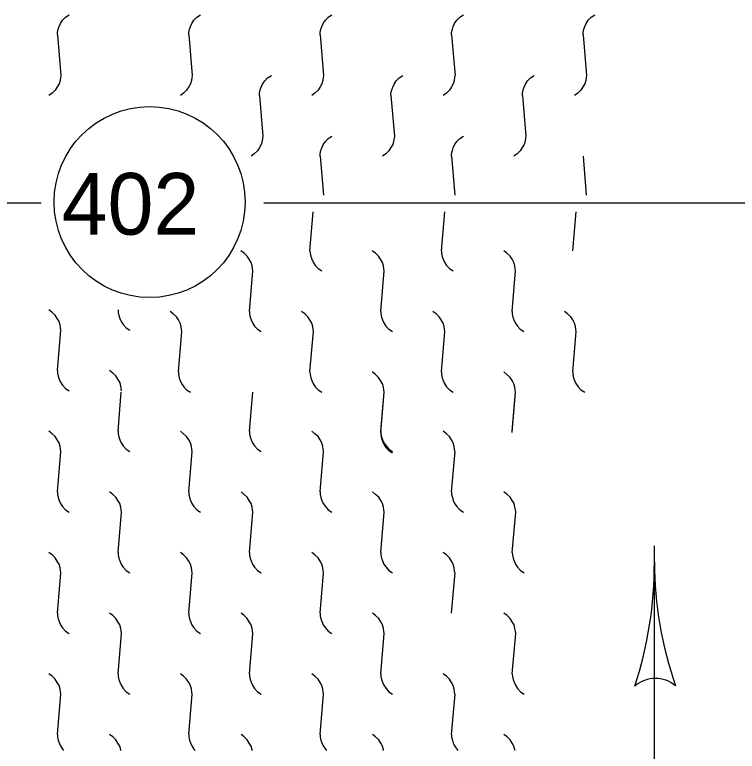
# Model space of a CAD drawing. Extents: x 503 to 668, y 444 to 544.
# Drawn here: x 631.66 to 639.86, y 504.6 to 512.96 of the extents above; entities that cross this region are included whole.
import ezdxf

# ---------------------------------------------------------------- set-up
doc = ezdxf.new("R2010")
doc.units = 0
doc.layers.add('Level 1', color=7, linetype='Continuous')
doc.layers.add('Level 2', color=7, linetype='Continuous')

msp = doc.modelspace()

# ---------------------------------------------------------------- linework, layer by layer
at = {"layer": 'Level 1'}
for centre, radius, start, end in [((634.5182, 506.7178), 4.4041, 341.72734, 0.37407), ((643.3262, 506.7762), 4.4041, 180.36795, 180.38018), ((643.3262, 506.7762), 4.4041, 180.38018, 199.04896), ((638.9328, 505.0723), 0.3523, 49.15477, 131.27147)]:
    msp.add_arc(centre, radius, start, end, dxfattribs=at)
at = {"layer": 'Level 2'}
for p, q in [((632.1473, 512.727), (632.1855, 512.2681)), ((633.6387, 512.727), (633.677, 512.2681)), ((635.1302, 512.727), (635.1685, 512.2681)), ((636.6217, 512.727), (636.66, 512.2681)), ((638.1136, 512.727), (638.1519, 512.2681)), ((634.4418, 512.0386), (634.4801, 511.5797)), ((635.9333, 512.0386), (635.9716, 511.5797)), ((637.4248, 512.0386), (637.4631, 511.5797)), ((635.1302, 511.3503), (635.1672, 510.9076)), ((636.6217, 511.3503), (636.6587, 510.9076)), ((638.1132, 511.3503), (638.1502, 510.9076)), ((631.3541, 510.8226), (631.9633, 510.8226)), ((634.4906, 510.8226), (647.9815, 510.8226)), ((635.0143, 510.2787), (635.0513, 510.7214)), ((636.5058, 510.2787), (636.5428, 510.7214)), ((637.9973, 510.2787), (638.0343, 510.7214)), ((634.326, 509.5903), (634.3643, 510.0492)), ((635.8174, 509.5903), (635.8557, 510.0492)), ((637.3089, 509.5903), (637.3472, 510.0492)), ((632.1473, 508.9181), (632.1855, 509.3771)), ((633.5229, 508.9019), (633.5611, 509.3608)), ((635.0143, 508.9019), (635.0526, 509.3608)), ((636.5058, 508.9019), (636.5441, 509.3608)), ((637.9977, 508.9019), (638.036, 509.3608)), ((632.8356, 508.2298), (632.8726, 508.6725)), ((634.3271, 508.2298), (634.3641, 508.6725)), ((635.8174, 508.2136), (635.8557, 508.6725)), ((635.8186, 508.2298), (635.8556, 508.6725)), ((637.3089, 508.2136), (637.3472, 508.6725)), ((637.3101, 508.2298), (637.3471, 508.6725)), ((632.1473, 507.5414), (632.1855, 508.0003)), ((633.6387, 507.5414), (633.677, 508.0003)), ((635.1302, 507.5414), (635.1685, 508.0003)), ((636.6217, 507.5414), (636.66, 508.0003)), ((632.8356, 506.853), (632.8739, 507.3119)), ((634.3271, 506.853), (634.3654, 507.3119)), ((635.8186, 506.853), (635.8569, 507.3119)), ((637.3105, 506.853), (637.3488, 507.3119)), ((638.9222, 503.7245), (638.9222, 506.9294)), ((632.1473, 506.1646), (632.1855, 506.6236)), ((633.6387, 506.1646), (633.677, 506.6236)), ((635.1302, 506.1646), (635.1685, 506.6236)), ((636.6217, 506.1646), (636.66, 506.6236)), ((632.8356, 505.4763), (632.8739, 505.9352)), ((634.3271, 505.4763), (634.3654, 505.9352)), ((635.8186, 505.4763), (635.8569, 505.9352)), ((637.3105, 505.4763), (637.3488, 505.9352)), ((632.1473, 504.7879), (632.1855, 505.2468)), ((633.6387, 504.7879), (633.677, 505.2468)), ((635.1302, 504.7879), (635.1685, 505.2468)), ((636.6217, 504.7879), (636.66, 505.2468))]:
    msp.add_line(p, q, dxfattribs=at)
for points in [[(632.1473, 512.727), (632.1474, 512.7561), (632.1556, 512.7917), (632.1665, 512.8231), (632.1815, 512.8574), (632.2062, 512.8942), (632.239, 512.9298), (632.2809, 512.9565)], [(633.6387, 512.727), (633.6389, 512.7561), (633.6471, 512.7917), (633.658, 512.8231), (633.673, 512.8574), (633.6977, 512.8942), (633.7305, 512.9298), (633.7724, 512.9565)], [(635.1302, 512.727), (635.1304, 512.7561), (635.1385, 512.7917), (635.1494, 512.8231), (635.1645, 512.8574), (635.1892, 512.8942), (635.222, 512.9298), (635.2639, 512.9565)], [(636.6217, 512.727), (636.6218, 512.7561), (636.63, 512.7917), (636.6409, 512.8231), (636.656, 512.8574), (636.6806, 512.8942), (636.7135, 512.9298), (636.7553, 512.9565)], [(638.1136, 512.727), (638.1137, 512.7561), (638.1219, 512.7917), (638.1328, 512.8231), (638.1479, 512.8574), (638.1725, 512.8942), (638.2054, 512.9298), (638.2473, 512.9565)], [(632.1854, 512.2681), (632.1815, 512.243), (632.1775, 512.2116), (632.1665, 512.1719), (632.146, 512.1363), (632.1227, 512.0994), (632.0872, 512.0666), (632.0515, 512.0386)], [(633.6769, 512.2681), (633.673, 512.243), (633.669, 512.2116), (633.658, 512.1719), (633.6374, 512.1363), (633.6142, 512.0994), (633.5786, 512.0666), (633.5429, 512.0386)], [(634.4418, 512.0386), (634.442, 512.0678), (634.4502, 512.1033), (634.4611, 512.1347), (634.4761, 512.169), (634.5008, 512.2059), (634.5336, 512.2414), (634.5755, 512.2681)], [(635.1684, 512.2681), (635.1645, 512.243), (635.1605, 512.2116), (635.1494, 512.1719), (635.1289, 512.1363), (635.1057, 512.0994), (635.0701, 512.0666), (635.0344, 512.0386)], [(635.9333, 512.0386), (635.9335, 512.0678), (635.9416, 512.1033), (635.9525, 512.1347), (635.9676, 512.169), (635.9923, 512.2059), (636.0251, 512.2414), (636.067, 512.2681)], [(636.6598, 512.2681), (636.656, 512.243), (636.6519, 512.2116), (636.6409, 512.1719), (636.6204, 512.1363), (636.5972, 512.0994), (636.5616, 512.0666), (636.5259, 512.0386)], [(637.4248, 512.0386), (637.4249, 512.0678), (637.4331, 512.1033), (637.444, 512.1347), (637.4591, 512.169), (637.4837, 512.2059), (637.5166, 512.2414), (637.5585, 512.2681)], [(638.1517, 512.2681), (638.1479, 512.243), (638.1439, 512.2116), (638.1328, 512.1719), (638.1123, 512.1363), (638.0891, 512.0994), (638.0535, 512.0666), (638.0178, 512.0386)], [(634.48, 511.5797), (634.4761, 511.5546), (634.4721, 511.5232), (634.4611, 511.4835), (634.4405, 511.4479), (634.4173, 511.4111), (634.3817, 511.3782), (634.346, 511.3503)], [(635.1302, 511.3503), (635.1304, 511.3794), (635.1385, 511.4149), (635.1494, 511.4463), (635.1645, 511.4806), (635.1892, 511.5175), (635.222, 511.553), (635.2639, 511.5797)], [(635.9715, 511.5797), (635.9676, 511.5546), (635.9636, 511.5232), (635.9525, 511.4835), (635.932, 511.4479), (635.9088, 511.4111), (635.8732, 511.3782), (635.8375, 511.3503)], [(636.6217, 511.3503), (636.6218, 511.3794), (636.63, 511.4149), (636.6409, 511.4463), (636.656, 511.4806), (636.6806, 511.5175), (636.7135, 511.553), (636.7553, 511.5797)], [(637.4629, 511.5797), (637.4591, 511.5546), (637.4551, 511.5232), (637.444, 511.4835), (637.4235, 511.4479), (637.4003, 511.4111), (637.3647, 511.3782), (637.329, 511.3503)], [(634.3641, 510.0492), (634.3602, 510.0743), (634.3562, 510.1057), (634.3452, 510.1455), (634.3247, 510.181), (634.3014, 510.2179), (634.2659, 510.2507), (634.2302, 510.2787)], [(635.0143, 510.2787), (635.0145, 510.2496), (635.0227, 510.214), (635.0336, 510.1826), (635.0486, 510.1483), (635.0733, 510.1115), (635.1061, 510.0759), (635.148, 510.0492)], [(635.8556, 510.0492), (635.8517, 510.0743), (635.8477, 510.1057), (635.8367, 510.1455), (635.8161, 510.181), (635.7929, 510.2179), (635.7574, 510.2507), (635.7216, 510.2787)], [(636.5058, 510.2787), (636.506, 510.2496), (636.5141, 510.214), (636.525, 510.1826), (636.5401, 510.1483), (636.5648, 510.1115), (636.5976, 510.0759), (636.6395, 510.0492)], [(637.3471, 510.0492), (637.3432, 510.0743), (637.3392, 510.1057), (637.3281, 510.1455), (637.3076, 510.181), (637.2844, 510.2179), (637.2488, 510.2507), (637.2131, 510.2787)], [(632.1854, 509.3771), (632.1815, 509.4022), (632.1775, 509.4336), (632.1665, 509.4733), (632.146, 509.5088), (632.1227, 509.5457), (632.0872, 509.5785), (632.0515, 509.6065)], [(632.8356, 509.6065), (632.8358, 509.5774), (632.8439, 509.5418), (632.8548, 509.5104), (632.8699, 509.4762), (632.8946, 509.4393), (632.9274, 509.4037), (632.9693, 509.3771)], [(633.561, 509.3608), (633.5571, 509.3859), (633.5531, 509.4174), (633.5421, 509.4571), (633.5216, 509.4926), (633.4983, 509.5295), (633.4628, 509.5623), (633.4271, 509.5903)], [(634.326, 509.5903), (634.3261, 509.5612), (634.3343, 509.5256), (634.3452, 509.4942), (634.3602, 509.4599), (634.3849, 509.4231), (634.4177, 509.3875), (634.4596, 509.3608)], [(635.0525, 509.3608), (635.0486, 509.3859), (635.0446, 509.4174), (635.0336, 509.4571), (635.013, 509.4926), (634.9898, 509.5295), (634.9542, 509.5623), (634.9185, 509.5903)], [(635.8174, 509.5903), (635.8176, 509.5612), (635.8258, 509.5256), (635.8367, 509.4942), (635.8517, 509.4599), (635.8764, 509.4231), (635.9092, 509.3875), (635.9511, 509.3608)], [(636.544, 509.3608), (636.5401, 509.3859), (636.5361, 509.4174), (636.525, 509.4571), (636.5045, 509.4926), (636.4813, 509.5295), (636.4457, 509.5623), (636.41, 509.5903)], [(637.3089, 509.5903), (637.3091, 509.5612), (637.3172, 509.5256), (637.3281, 509.4942), (637.3432, 509.4599), (637.3679, 509.4231), (637.4007, 509.3875), (637.4426, 509.3608)], [(638.0359, 509.3608), (638.032, 509.3859), (638.028, 509.4174), (638.0169, 509.4571), (637.9964, 509.4926), (637.9732, 509.5295), (637.9376, 509.5623), (637.9019, 509.5903)], [(632.1473, 508.9181), (632.1474, 508.889), (632.1556, 508.8535), (632.1665, 508.8221), (632.1815, 508.7878), (632.2062, 508.7509), (632.239, 508.7154), (632.2809, 508.6887)], [(632.8738, 508.6887), (632.8699, 508.7138), (632.8659, 508.7452), (632.8548, 508.7849), (632.8343, 508.8205), (632.8111, 508.8573), (632.7755, 508.8902), (632.7398, 508.9181)], [(633.5229, 508.9019), (633.523, 508.8728), (633.5312, 508.8373), (633.5421, 508.8058), (633.5571, 508.7716), (633.5818, 508.7347), (633.6146, 508.6991), (633.6565, 508.6725)], [(635.0143, 508.9019), (635.0145, 508.8728), (635.0227, 508.8373), (635.0336, 508.8058), (635.0486, 508.7716), (635.0733, 508.7347), (635.1061, 508.6991), (635.148, 508.6725)], [(635.8556, 508.6725), (635.8517, 508.6976), (635.8477, 508.729), (635.8367, 508.7687), (635.8161, 508.8043), (635.7929, 508.8411), (635.7574, 508.874), (635.7216, 508.9019)], [(636.5058, 508.9019), (636.506, 508.8728), (636.5141, 508.8373), (636.525, 508.8058), (636.5401, 508.7716), (636.5648, 508.7347), (636.5976, 508.6991), (636.6395, 508.6725)], [(637.3471, 508.6725), (637.3432, 508.6976), (637.3392, 508.729), (637.3281, 508.7687), (637.3076, 508.8043), (637.2844, 508.8411), (637.2488, 508.874), (637.2131, 508.9019)], [(637.9977, 508.9019), (637.9979, 508.8728), (638.006, 508.8373), (638.0169, 508.8058), (638.032, 508.7716), (638.0567, 508.7347), (638.0895, 508.6991), (638.1314, 508.6725)], [(632.1854, 508.0003), (632.1815, 508.0254), (632.1775, 508.0568), (632.1665, 508.0965), (632.146, 508.1321), (632.1227, 508.169), (632.0872, 508.2018), (632.0515, 508.2298)], [(632.8356, 508.2298), (632.8358, 508.2007), (632.8439, 508.1651), (632.8548, 508.1337), (632.8699, 508.0994), (632.8946, 508.0625), (632.9274, 508.027), (632.9693, 508.0003)], [(633.6769, 508.0003), (633.673, 508.0254), (633.669, 508.0568), (633.658, 508.0965), (633.6374, 508.1321), (633.6142, 508.169), (633.5786, 508.2018), (633.5429, 508.2298)], [(634.3271, 508.2298), (634.3273, 508.2007), (634.3354, 508.1651), (634.3463, 508.1337), (634.3614, 508.0994), (634.3861, 508.0625), (634.4189, 508.027), (634.4608, 508.0003)], [(635.1684, 508.0003), (635.1645, 508.0254), (635.1605, 508.0568), (635.1494, 508.0965), (635.1289, 508.1321), (635.1057, 508.169), (635.0701, 508.2018), (635.0344, 508.2298)], [(635.8186, 508.2298), (635.8187, 508.2007), (635.8269, 508.1651), (635.8378, 508.1337), (635.8529, 508.0994), (635.8775, 508.0625), (635.9104, 508.027), (635.9522, 508.0003)], [(636.6598, 508.0003), (636.656, 508.0254), (636.6519, 508.0568), (636.6409, 508.0965), (636.6204, 508.1321), (636.5972, 508.169), (636.5616, 508.2018), (636.5259, 508.2298)], [(635.8174, 508.2136), (635.8176, 508.1844), (635.8258, 508.1489), (635.8367, 508.1175), (635.8517, 508.0832), (635.8764, 508.0463), (635.9092, 508.0108), (635.9511, 507.9841)], [(632.1473, 507.5414), (632.1474, 507.5123), (632.1556, 507.4767), (632.1665, 507.4453), (632.1815, 507.411), (632.2062, 507.3742), (632.239, 507.3386), (632.2809, 507.3119)], [(632.8738, 507.3119), (632.8699, 507.337), (632.8659, 507.3684), (632.8548, 507.4082), (632.8343, 507.4437), (632.8111, 507.4806), (632.7755, 507.5134), (632.7398, 507.5414)], [(633.6387, 507.5414), (633.6389, 507.5123), (633.6471, 507.4767), (633.658, 507.4453), (633.673, 507.411), (633.6977, 507.3742), (633.7305, 507.3386), (633.7724, 507.3119)], [(634.3653, 507.3119), (634.3614, 507.337), (634.3574, 507.3684), (634.3463, 507.4082), (634.3258, 507.4437), (634.3026, 507.4806), (634.267, 507.5134), (634.2313, 507.5414)], [(635.1302, 507.5414), (635.1304, 507.5123), (635.1385, 507.4767), (635.1494, 507.4453), (635.1645, 507.411), (635.1892, 507.3742), (635.222, 507.3386), (635.2639, 507.3119)], [(635.8567, 507.3119), (635.8529, 507.337), (635.8488, 507.3684), (635.8378, 507.4082), (635.8173, 507.4437), (635.7941, 507.4806), (635.7585, 507.5134), (635.7228, 507.5414)], [(636.6217, 507.5414), (636.6218, 507.5123), (636.63, 507.4767), (636.6409, 507.4453), (636.656, 507.411), (636.6806, 507.3742), (636.7135, 507.3386), (636.7553, 507.3119)], [(637.3486, 507.3119), (637.3448, 507.337), (637.3407, 507.3684), (637.3297, 507.4082), (637.3092, 507.4437), (637.286, 507.4806), (637.2504, 507.5134), (637.2147, 507.5414)], [(632.1854, 506.6236), (632.1815, 506.6487), (632.1775, 506.6801), (632.1665, 506.7198), (632.146, 506.7554), (632.1227, 506.7922), (632.0872, 506.825), (632.0515, 506.853)], [(632.8356, 506.853), (632.8358, 506.8239), (632.8439, 506.7883), (632.8548, 506.7569), (632.8699, 506.7227), (632.8946, 506.6858), (632.9274, 506.6502), (632.9693, 506.6236)], [(633.6769, 506.6236), (633.673, 506.6487), (633.669, 506.6801), (633.658, 506.7198), (633.6374, 506.7554), (633.6142, 506.7922), (633.5786, 506.825), (633.5429, 506.853)], [(634.3271, 506.853), (634.3273, 506.8239), (634.3354, 506.7883), (634.3463, 506.7569), (634.3614, 506.7227), (634.3861, 506.6858), (634.4189, 506.6502), (634.4608, 506.6236)], [(635.1684, 506.6236), (635.1645, 506.6487), (635.1605, 506.6801), (635.1494, 506.7198), (635.1289, 506.7554), (635.1057, 506.7922), (635.0701, 506.825), (635.0344, 506.853)], [(635.8186, 506.853), (635.8187, 506.8239), (635.8269, 506.7883), (635.8378, 506.7569), (635.8529, 506.7227), (635.8775, 506.6858), (635.9104, 506.6502), (635.9522, 506.6236)], [(636.6598, 506.6236), (636.656, 506.6487), (636.6519, 506.6801), (636.6409, 506.7198), (636.6204, 506.7554), (636.5972, 506.7922), (636.5616, 506.825), (636.5259, 506.853)], [(637.3105, 506.853), (637.3106, 506.8239), (637.3188, 506.7883), (637.3297, 506.7569), (637.3448, 506.7227), (637.3694, 506.6858), (637.4023, 506.6502), (637.4441, 506.6236)], [(632.1473, 506.1646), (632.1474, 506.1355), (632.1556, 506.1), (632.1665, 506.0686), (632.1815, 506.0343), (632.2062, 505.9974), (632.239, 505.9619), (632.2809, 505.9352)], [(632.8738, 505.9352), (632.8699, 505.9603), (632.8659, 505.9917), (632.8548, 506.0314), (632.8343, 506.067), (632.8111, 506.1038), (632.7755, 506.1367), (632.7398, 506.1646)], [(633.6387, 506.1646), (633.6389, 506.1355), (633.6471, 506.1), (633.658, 506.0686), (633.673, 506.0343), (633.6977, 505.9974), (633.7305, 505.9619), (633.7724, 505.9352)], [(634.3653, 505.9352), (634.3614, 505.9603), (634.3574, 505.9917), (634.3463, 506.0314), (634.3258, 506.067), (634.3026, 506.1038), (634.267, 506.1367), (634.2313, 506.1646)], [(635.1302, 506.1646), (635.1304, 506.1355), (635.1385, 506.1), (635.1494, 506.0686), (635.1645, 506.0343), (635.1892, 505.9974), (635.222, 505.9619), (635.2639, 505.9352)], [(635.8567, 505.9352), (635.8529, 505.9603), (635.8488, 505.9917), (635.8378, 506.0314), (635.8173, 506.067), (635.7941, 506.1038), (635.7585, 506.1367), (635.7228, 506.1646)], [(637.3486, 505.9352), (637.3448, 505.9603), (637.3407, 505.9917), (637.3297, 506.0314), (637.3092, 506.067), (637.286, 506.1038), (637.2504, 506.1367), (637.2147, 506.1646)], [(632.1854, 505.2468), (632.1815, 505.2719), (632.1775, 505.3033), (632.1665, 505.343), (632.146, 505.3786), (632.1227, 505.4155), (632.0872, 505.4483), (632.0515, 505.4763)], [(632.8356, 505.4763), (632.8358, 505.4472), (632.8439, 505.4116), (632.8548, 505.3802), (632.8699, 505.3459), (632.8946, 505.309), (632.9274, 505.2735), (632.9693, 505.2468)], [(633.6769, 505.2468), (633.673, 505.2719), (633.669, 505.3033), (633.658, 505.343), (633.6374, 505.3786), (633.6142, 505.4155), (633.5786, 505.4483), (633.5429, 505.4763)], [(634.3271, 505.4763), (634.3273, 505.4472), (634.3354, 505.4116), (634.3463, 505.3802), (634.3614, 505.3459), (634.3861, 505.309), (634.4189, 505.2735), (634.4608, 505.2468)], [(635.1684, 505.2468), (635.1645, 505.2719), (635.1605, 505.3033), (635.1494, 505.343), (635.1289, 505.3786), (635.1057, 505.4155), (635.0701, 505.4483), (635.0344, 505.4763)], [(635.8186, 505.4763), (635.8187, 505.4472), (635.8269, 505.4116), (635.8378, 505.3802), (635.8529, 505.3459), (635.8775, 505.309), (635.9104, 505.2735), (635.9522, 505.2468)], [(636.6598, 505.2468), (636.656, 505.2719), (636.6519, 505.3033), (636.6409, 505.343), (636.6204, 505.3786), (636.5972, 505.4155), (636.5616, 505.4483), (636.5259, 505.4763)], [(637.3105, 505.4763), (637.3106, 505.4472), (637.3188, 505.4116), (637.3297, 505.3802), (637.3448, 505.3459), (637.3694, 505.309), (637.4023, 505.2735), (637.4441, 505.2468)], [(632.1473, 504.7879), (632.1474, 504.7588), (632.1556, 504.7232), (632.1665, 504.6918), (632.1815, 504.6575), (632.2062, 504.6207), (632.2185, 504.6073)], [(632.8669, 504.6073), (632.8659, 504.6149), (632.8548, 504.6547), (632.8343, 504.6902), (632.8111, 504.7271), (632.7755, 504.7599), (632.7398, 504.7879)], [(633.6387, 504.7879), (633.6389, 504.7588), (633.6471, 504.7232), (633.658, 504.6918), (633.673, 504.6575), (633.6977, 504.6207), (633.71, 504.6073)], [(634.3584, 504.6073), (634.3574, 504.6149), (634.3463, 504.6547), (634.3258, 504.6902), (634.3026, 504.7271), (634.267, 504.7599), (634.2313, 504.7879)], [(635.1302, 504.7879), (635.1304, 504.7588), (635.1385, 504.7232), (635.1494, 504.6918), (635.1645, 504.6575), (635.1892, 504.6207), (635.2015, 504.6073)], [(635.8499, 504.6073), (635.8488, 504.6149), (635.8378, 504.6547), (635.8173, 504.6902), (635.7941, 504.7271), (635.7585, 504.7599), (635.7228, 504.7879)], [(636.6217, 504.7879), (636.6218, 504.7588), (636.63, 504.7232), (636.6409, 504.6918), (636.656, 504.6575), (636.6806, 504.6207), (636.693, 504.6073)], [(637.3413, 504.6073), (637.3403, 504.6149), (637.3293, 504.6547), (637.3088, 504.6902), (637.2855, 504.7271), (637.25, 504.7599), (637.2143, 504.7879)]]:
    msp.add_lwpolyline(points, dxfattribs=at)
msp.add_circle((633.1946, 510.8307), 1.0838, dxfattribs=at)

# ---------------------------------------------------------------- texts
msp.add_text('402', height=0.7, dxfattribs=at).set_placement((632.1963, 510.4604))

doc.saveas('drawing.dxf')
